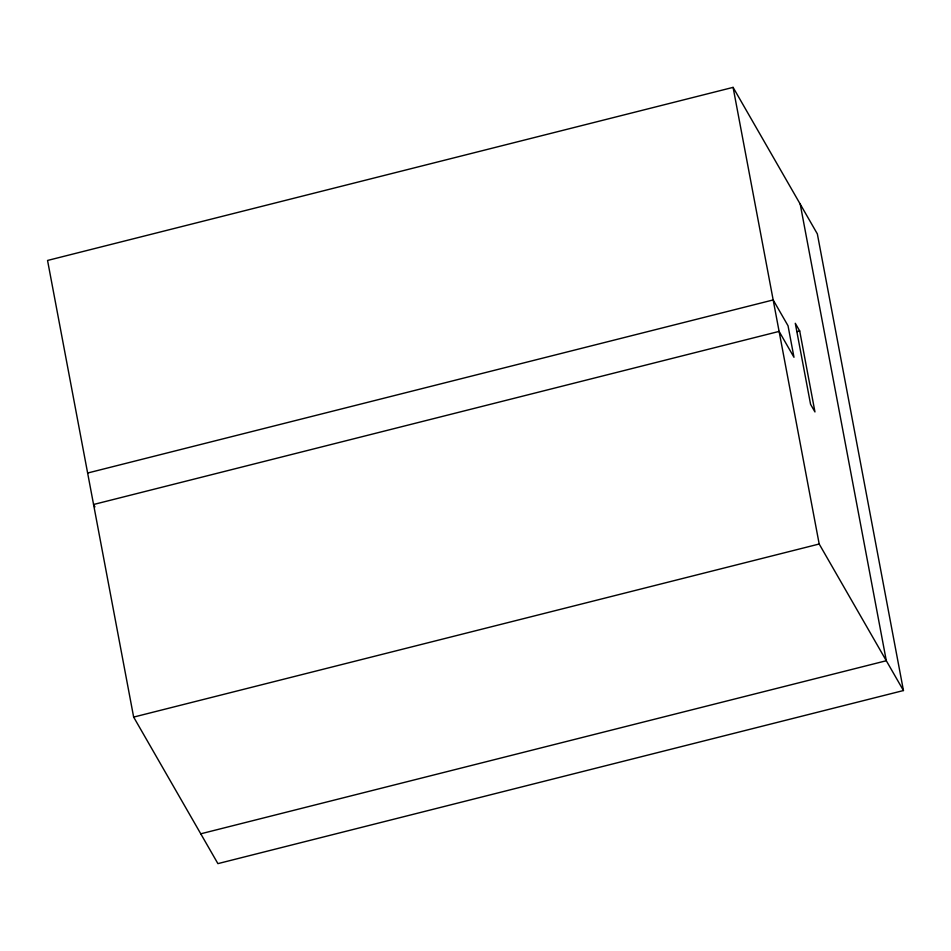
<?xml version="1.0" encoding="UTF-8"?>
<svg xmlns="http://www.w3.org/2000/svg" width="951" height="951" viewBox="0 0 951 951"><rect width="100%" height="100%" fill="white"/><g stroke="black" fill="none" stroke-linecap="round" stroke-linejoin="round"><path stroke-width="1.43" d="M733.09 87.373L47.55 260.455L133.651 717.09L217.91 863.627L903.45 690.545L817.349 233.91L733.09 87.373L819.191 544.008L903.45 690.545M87.635 473.027L773.175 299.945L788.034 325.777L793.978 357.267L779.107 331.412L93.567 504.494L94.945 506.883M797.057 331.626L799.696 330.96L814.959 411.938L810.561 404.282L795.286 323.292L799.696 330.96M133.651 717.09L819.191 544.008M200.768 833.801L886.308 660.731L800.207 204.085"/></g></svg>
